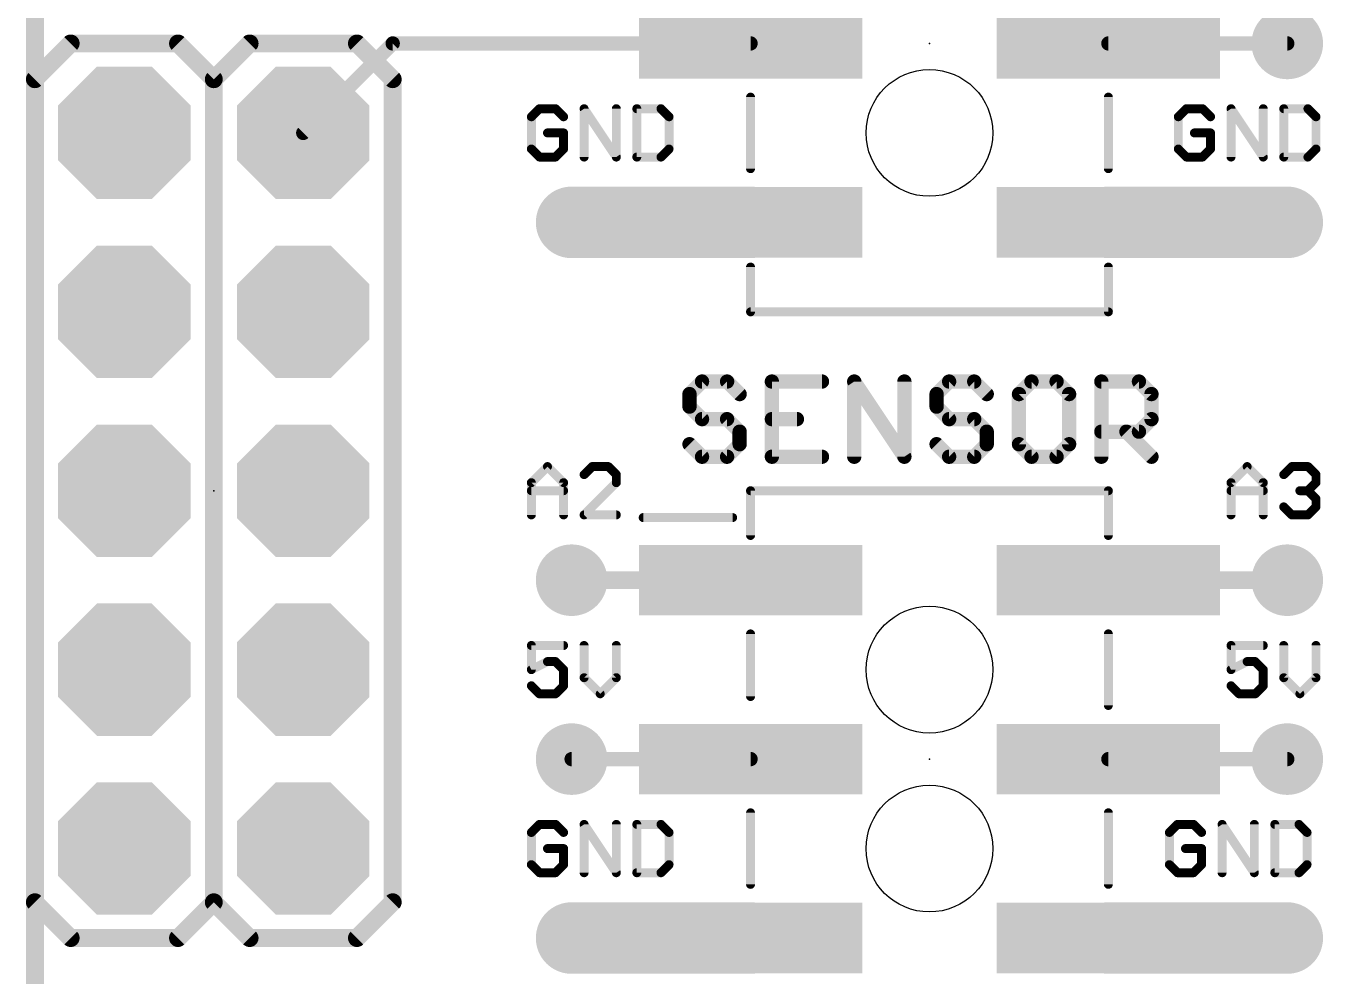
# Model space of a CAD drawing. Extents: x -27 to 95, y -17 to 50.
# Drawn here: x -0.13 to 18.29, y 27.4 to 40.89 of the extents above; entities that cross this region are included whole.
import ezdxf

# ---------------------------------------------------------------- set-up
doc = ezdxf.new("R2010")
doc.units = 0
for name, color, linetype in [('1', 12, 'CONTINUOUS'), ('16', 132, 'CONTINUOUS'), ('17', 110, 'CONTINUOUS'), ('18', 110, 'CONTINUOUS'), ('20', 53, 'CONTINUOUS'), ('21', 41, 'CONTINUOUS'), ('23', 53, 'CONTINUOUS'), ('51', 53, 'CONTINUOUS')]:
    doc.layers.add(name, color=color, linetype=linetype)

# ---------------------------------------------------------------- blocks, each defined once
blk = doc.blocks.new('RECT')
blk.add_solid([(-0.5, -0.5), (0.5, -0.5), (-0.5, 0.5), (0.5, 0.5)])
blk = doc.blocks.new('OCTAGONP')
at = {"const_width": 0.5}
blk.add_lwpolyline([(-0.25, -0.1036), (-0.25, 0.1036), (-0.1036, 0.25), (0.1036, 0.25), (0.25, 0.1036), (0.25, -0.1036), (0.1036, -0.25), (-0.1036, -0.25), (-0.25, -0.1036), (-0.25, 0.1036)], dxfattribs=at)
blk = doc.blocks.new('ROUNDV')
at = {"const_width": 0.5}
blk.add_lwpolyline([(0, -0.25, 1), (0, 0.25, 1), (0, -0.25)], format="xyb", dxfattribs=at)

msp = doc.modelspace()

# ---------------------------------------------------------------- linework, layer by layer
at = {"layer": '1'}
for points, const_width in [([(0, 2.54), (0, 46.99)], 0.254), ([(5.08, 40.64), (3.81, 39.37)], 0.2032), ([(10.16, 40.64), (5.08, 40.64)], 0.2032), ([(17.78, 40.64), (15.24, 40.64)], 0.2032), ([(10.16, 38.1), (7.62, 38.1)], 1.016), ([(15.24, 38.1), (17.78, 38.1)], 1.016), ([(7.62, 33.02), (10.16, 33.02)], 0.254), ([(17.78, 33.02), (15.24, 33.02)], 0.254), ([(10.16, 30.48), (7.62, 30.48)], 0.2032), ([(15.24, 30.48), (17.78, 30.48)], 0.2032), ([(10.16, 27.94), (7.62, 27.94)], 1.016), ([(15.24, 27.94), (17.78, 27.94)], 1.016)]:
    msp.add_lwpolyline(points, dxfattribs=dict(at, const_width=const_width))
for points, const_width in [([(5.08, 40.6908, 1), (5.08, 40.5892)], 0.1016), ([(5.1159, 40.6041, 1), (5.0441, 40.6759)], 0.1016), ([(10.16, 40.5892, 1), (10.16, 40.6908)], 0.1016), ([(15.24, 40.6908, 1), (15.24, 40.5892)], 0.1016), ([(17.78, 40.5892, 1), (17.78, 40.6908)], 0.1016), ([(3.7741, 39.4059, 1), (3.8459, 39.3341)], 0.1016), ([(7.62, 38.354, 1), (7.62, 37.846)], 0.508), ([(10.16, 37.846, 1), (10.16, 38.354)], 0.508), ([(15.24, 38.354, 1), (15.24, 37.846)], 0.508), ([(17.78, 37.846, 1), (17.78, 38.354)], 0.508), ([(7.62, 33.0835, 1), (7.62, 32.9565)], 0.127), ([(10.16, 32.9565, 1), (10.16, 33.0835)], 0.127), ([(15.24, 33.0835, 1), (15.24, 32.9565)], 0.127), ([(17.78, 32.9565, 1), (17.78, 33.0835)], 0.127), ([(7.62, 30.5308, 1), (7.62, 30.4292)], 0.1016), ([(10.16, 30.4292, 1), (10.16, 30.5308)], 0.1016), ([(15.24, 30.5308, 1), (15.24, 30.4292)], 0.1016), ([(17.78, 30.4292, 1), (17.78, 30.5308)], 0.1016), ([(7.62, 28.194, 1), (7.62, 27.686)], 0.508), ([(10.16, 27.686, 1), (10.16, 28.194)], 0.508), ([(15.24, 28.194, 1), (15.24, 27.686)], 0.508), ([(17.78, 27.686, 1), (17.78, 28.194)], 0.508)]:
    msp.add_lwpolyline(points, format="xyb", dxfattribs=dict(at, const_width=const_width))
at = {"layer": '16', "const_width": 0.254}
msp.add_lwpolyline([(0, 2.54), (0, 46.99)], dxfattribs=at)
at = {"layer": '20', "const_width": 0.254}
msp.add_lwpolyline([(0, 46.99), (0, 2.54)], dxfattribs=at)
at = {"layer": '20'}
for centre in [(12.7, 39.37), (12.7, 31.75), (12.7, 29.21)]:
    msp.add_circle(centre, 0.9, dxfattribs=at)
at = {"layer": '21'}
for points, const_width in [([(0.508, 40.64), (0, 40.132)], 0.254), ([(2.032, 40.64), (0.508, 40.64)], 0.254), ([(2.54, 40.132), (2.032, 40.64)], 0.254), ([(2.54, 40.132), (3.048, 40.64)], 0.254), ([(3.048, 40.64), (4.572, 40.64)], 0.254), ([(4.572, 40.64), (5.08, 40.132)], 0.254), ([(0, 40.132), (0, 28.448)], 0.254), ([(2.54, 28.448), (2.54, 40.132)], 0.254), ([(5.08, 40.132), (5.08, 28.448)], 0.254), ([(7.1629, 39.7135), (7.0485, 39.5991)], 0.127), ([(7.3917, 39.7135), (7.1629, 39.7135)], 0.127), ([(7.5061, 39.5991), (7.3917, 39.7135)], 0.127), ([(7.7969, 39.0271), (7.7969, 39.7135)], 0.127), ([(7.7969, 39.7135), (8.2545, 39.0271)], 0.127), ([(8.2545, 39.0271), (8.2545, 39.7135)], 0.127), ([(8.5453, 39.7135), (8.5453, 39.0271)], 0.127), ([(8.8885, 39.7135), (8.5453, 39.7135)], 0.127), ([(9.0029, 39.5991), (8.8885, 39.7135)], 0.127), ([(10.16, 39.878), (10.16, 38.862)], 0.127), ([(15.24, 39.878), (15.24, 38.862)], 0.127), ([(16.3477, 39.7135), (16.2333, 39.5991)], 0.127), ([(16.5764, 39.7135), (16.3477, 39.7135)], 0.127), ([(16.6908, 39.5991), (16.5764, 39.7135)], 0.127), ([(16.9817, 39.0271), (16.9817, 39.7135)], 0.127), ([(16.9817, 39.7135), (17.4393, 39.0271)], 0.127), ([(17.4393, 39.0271), (17.4393, 39.7135)], 0.127), ([(17.7301, 39.7135), (17.7301, 39.0271)], 0.127), ([(18.0733, 39.7135), (17.7301, 39.7135)], 0.127), ([(18.1877, 39.5991), (18.0733, 39.7135)], 0.127), ([(7.0485, 39.5991), (7.0485, 39.1415)], 0.127), ([(9.0029, 39.1415), (9.0029, 39.5991)], 0.127), ([(16.2333, 39.5991), (16.2333, 39.1415)], 0.127), ([(18.1877, 39.1415), (18.1877, 39.5991)], 0.127), ([(7.5061, 39.3703), (7.2773, 39.3703)], 0.127), ([(7.5061, 39.1415), (7.5061, 39.3703)], 0.127), ([(16.6908, 39.3703), (16.462, 39.3703)], 0.127), ([(16.6908, 39.1415), (16.6908, 39.3703)], 0.127), ([(7.0485, 39.1415), (7.1629, 39.0271)], 0.127), ([(7.1629, 39.0271), (7.3917, 39.0271)], 0.127), ([(7.3917, 39.0271), (7.5061, 39.1415)], 0.127), ([(8.5453, 39.0271), (8.8885, 39.0271)], 0.127), ([(8.8885, 39.0271), (9.0029, 39.1415)], 0.127), ([(16.2333, 39.1415), (16.3477, 39.0271)], 0.127), ([(16.3477, 39.0271), (16.5764, 39.0271)], 0.127), ([(16.5764, 39.0271), (16.6908, 39.1415)], 0.127), ([(17.7301, 39.0271), (18.0733, 39.0271)], 0.127), ([(18.0733, 39.0271), (18.1877, 39.1415)], 0.127), ([(10.16, 36.83), (10.16, 37.465)], 0.127), ([(15.24, 37.465), (15.24, 36.83)], 0.127), ([(15.24, 36.83), (10.16, 36.83)], 0.127), ([(9.4714, 35.8403), (9.2934, 35.6624)], 0.2032), ([(9.8273, 35.8403), (9.4714, 35.8403)], 0.2032), ([(10.0052, 35.6624), (9.8273, 35.8403)], 0.2032), ([(11.1746, 35.8403), (10.4628, 35.8403)], 0.2032), ([(10.4628, 35.8403), (10.4628, 34.7726)], 0.2032), ([(11.6322, 34.7726), (11.6322, 35.8403)], 0.2032), ([(11.6322, 35.8403), (12.344, 34.7726)], 0.2032), ([(12.344, 34.7726), (12.344, 35.8403)], 0.2032), ([(12.9795, 35.8403), (12.8016, 35.6624)], 0.2032), ([(13.3354, 35.8403), (12.9795, 35.8403)], 0.2032), ([(13.5134, 35.6624), (13.3354, 35.8403)], 0.2032), ([(14.1489, 35.8403), (13.971, 35.6624)], 0.2032), ([(14.5048, 35.8403), (14.1489, 35.8403)], 0.2032), ([(14.6828, 35.6624), (14.5048, 35.8403)], 0.2032), ([(15.1404, 34.7726), (15.1404, 35.8403)], 0.2032), ([(15.1404, 35.8403), (15.6742, 35.8403)], 0.2032), ([(15.6742, 35.8403), (15.8522, 35.6624)], 0.2032), ([(9.2934, 35.6624), (9.2934, 35.4844)], 0.2032), ([(12.8016, 35.6624), (12.8016, 35.4844)], 0.2032), ([(13.971, 35.6624), (13.971, 34.9505)], 0.2032), ([(14.6828, 34.9505), (14.6828, 35.6624)], 0.2032), ([(15.8522, 35.6624), (15.8522, 35.3065)], 0.2032), ([(9.2934, 35.4844), (9.4714, 35.3065)], 0.2032), ([(12.8016, 35.4844), (12.9795, 35.3065)], 0.2032), ([(9.4714, 35.3065), (9.8273, 35.3065)], 0.2032), ([(9.8273, 35.3065), (10.0052, 35.1285)], 0.2032), ([(10.4628, 35.3065), (10.8187, 35.3065)], 0.2032), ([(12.9795, 35.3065), (13.3354, 35.3065)], 0.2032), ([(13.3354, 35.3065), (13.5134, 35.1285)], 0.2032), ([(15.8522, 35.3065), (15.6742, 35.1285)], 0.2032), ([(10.0052, 35.1285), (10.0052, 34.9505)], 0.2032), ([(13.5134, 35.1285), (13.5134, 34.9505)], 0.2032), ([(15.6742, 35.1285), (15.1404, 35.1285)], 0.2032), ([(15.4963, 35.1285), (15.8522, 34.7726)], 0.2032), ([(9.4714, 34.7726), (9.2934, 34.9505)], 0.2032), ([(10.0052, 34.9505), (9.8273, 34.7726)], 0.2032), ([(12.9795, 34.7726), (12.8016, 34.9505)], 0.2032), ([(13.5134, 34.9505), (13.3354, 34.7726)], 0.2032), ([(13.971, 34.9505), (14.1489, 34.7726)], 0.2032), ([(14.5048, 34.7726), (14.6828, 34.9505)], 0.2032), ([(9.8273, 34.7726), (9.4714, 34.7726)], 0.2032), ([(10.4628, 34.7726), (11.1746, 34.7726)], 0.2032), ([(13.3354, 34.7726), (12.9795, 34.7726)], 0.2032), ([(14.1489, 34.7726), (14.5048, 34.7726)], 0.2032), ([(7.0485, 34.4047), (7.2773, 34.6335)], 0.127), ([(7.2773, 34.6335), (7.5061, 34.4047)], 0.127), ([(7.9113, 34.6335), (7.7969, 34.5191)], 0.127), ([(8.1401, 34.6335), (7.9113, 34.6335)], 0.127), ([(8.2545, 34.5191), (8.1401, 34.6335)], 0.127), ([(16.9817, 34.4047), (17.2105, 34.6335)], 0.127), ([(17.2105, 34.6335), (17.4393, 34.4047)], 0.127), ([(17.7301, 34.5191), (17.8445, 34.6335)], 0.127), ([(17.8445, 34.6335), (18.0733, 34.6335)], 0.127), ([(18.0733, 34.6335), (18.1877, 34.5191)], 0.127), ([(7.0485, 33.9471), (7.0485, 34.4047)], 0.127), ([(7.5061, 34.4047), (7.5061, 33.9471)], 0.127), ([(7.7969, 33.9471), (8.2545, 34.4047)], 0.127), ([(8.2545, 34.4047), (8.2545, 34.5191)], 0.127), ([(16.9817, 33.9471), (16.9817, 34.4047)], 0.127), ([(17.4393, 34.4047), (17.4393, 33.9471)], 0.127), ([(18.1877, 34.4047), (18.0733, 34.2903)], 0.127), ([(18.1877, 34.5191), (18.1877, 34.4047)], 0.127), ([(7.0485, 34.2903), (7.5061, 34.2903)], 0.127), ([(15.24, 34.29), (10.16, 34.29)], 0.127), ([(10.16, 34.29), (10.16, 33.655)], 0.127), ([(15.24, 33.655), (15.24, 34.29)], 0.127), ([(16.9817, 34.2903), (17.4393, 34.2903)], 0.127), ([(18.0733, 34.2903), (17.9589, 34.2903)], 0.127), ([(18.0733, 34.2903), (18.1877, 34.1759)], 0.127), ([(17.8445, 33.9471), (17.7301, 34.0615)], 0.127), ([(18.1877, 34.0615), (18.0733, 33.9471)], 0.127), ([(18.1877, 34.1759), (18.1877, 34.0615)], 0.127), ([(8.2545, 33.9471), (7.7969, 33.9471)], 0.127), ([(8.636, 33.909), (9.906, 33.909)], 0.127), ([(18.0733, 33.9471), (17.8445, 33.9471)], 0.127), ([(10.16, 32.258), (10.16, 31.369)], 0.127), ([(15.24, 32.258), (15.24, 31.242)], 0.127), ([(7.5061, 32.0935), (7.0485, 32.0935)], 0.127), ([(7.0485, 32.0935), (7.0485, 31.7503)], 0.127), ([(7.7969, 32.0935), (7.7969, 31.6359)], 0.127), ([(8.2545, 31.6359), (8.2545, 32.0935)], 0.127), ([(17.4393, 32.0935), (16.9817, 32.0935)], 0.127), ([(16.9817, 32.0935), (16.9817, 31.7503)], 0.127), ([(17.7301, 32.0935), (17.7301, 31.6359)], 0.127), ([(18.1877, 31.6359), (18.1877, 32.0935)], 0.127), ([(7.0485, 31.7503), (7.2773, 31.8647)], 0.127), ([(7.2773, 31.8647), (7.3917, 31.8647)], 0.127), ([(7.3917, 31.8647), (7.5061, 31.7503)], 0.127), ([(16.9817, 31.7503), (17.2105, 31.8647)], 0.127), ([(17.2105, 31.8647), (17.3249, 31.8647)], 0.127), ([(17.3249, 31.8647), (17.4393, 31.7503)], 0.127), ([(7.5061, 31.7503), (7.5061, 31.5215)], 0.127), ([(7.7969, 31.6359), (8.0257, 31.4071)], 0.127), ([(8.0257, 31.4071), (8.2545, 31.6359)], 0.127), ([(17.4393, 31.7503), (17.4393, 31.5215)], 0.127), ([(17.7301, 31.6359), (17.9589, 31.4071)], 0.127), ([(17.9589, 31.4071), (18.1877, 31.6359)], 0.127), ([(7.1629, 31.4071), (7.0485, 31.5215)], 0.127), ([(7.5061, 31.5215), (7.3917, 31.4071)], 0.127), ([(17.0961, 31.4071), (16.9817, 31.5215)], 0.127), ([(17.4393, 31.5215), (17.3249, 31.4071)], 0.127), ([(7.3917, 31.4071), (7.1629, 31.4071)], 0.127), ([(17.3249, 31.4071), (17.0961, 31.4071)], 0.127), ([(10.16, 29.718), (10.16, 28.702)], 0.127), ([(15.24, 29.718), (15.24, 28.702)], 0.127), ([(7.1629, 29.5535), (7.0485, 29.4391)], 0.127), ([(7.0485, 29.4391), (7.0485, 28.9815)], 0.127), ([(7.3917, 29.5535), (7.1629, 29.5535)], 0.127), ([(7.5061, 29.4391), (7.3917, 29.5535)], 0.127), ([(7.7969, 28.8671), (7.7969, 29.5535)], 0.127), ([(7.7969, 29.5535), (8.2545, 28.8671)], 0.127), ([(8.2545, 28.8671), (8.2545, 29.5535)], 0.127), ([(8.5453, 29.5535), (8.5453, 28.8671)], 0.127), ([(8.8885, 29.5535), (8.5453, 29.5535)], 0.127), ([(9.0029, 29.4391), (8.8885, 29.5535)], 0.127), ([(9.0029, 28.9815), (9.0029, 29.4391)], 0.127), ([(16.2206, 29.5535), (16.1063, 29.4391)], 0.127), ([(16.1063, 29.4391), (16.1063, 28.9815)], 0.127), ([(16.4494, 29.5535), (16.2206, 29.5535)], 0.127), ([(16.5638, 29.4391), (16.4494, 29.5535)], 0.127), ([(16.8547, 28.8671), (16.8547, 29.5535)], 0.127), ([(16.8547, 29.5535), (17.3123, 28.8671)], 0.127), ([(17.3123, 28.8671), (17.3123, 29.5535)], 0.127), ([(17.6031, 29.5535), (17.6031, 28.8671)], 0.127), ([(17.9463, 29.5535), (17.6031, 29.5535)], 0.127), ([(18.0607, 29.4391), (17.9463, 29.5535)], 0.127), ([(18.0607, 28.9815), (18.0607, 29.4391)], 0.127), ([(7.5061, 29.2103), (7.2773, 29.2103)], 0.127), ([(7.5061, 28.9815), (7.5061, 29.2103)], 0.127), ([(16.5638, 29.2103), (16.335, 29.2103)], 0.127), ([(16.5638, 28.9815), (16.5638, 29.2103)], 0.127), ([(7.0485, 28.9815), (7.1629, 28.8671)], 0.127), ([(7.1629, 28.8671), (7.3917, 28.8671)], 0.127), ([(7.3917, 28.8671), (7.5061, 28.9815)], 0.127), ([(8.5453, 28.8671), (8.8885, 28.8671)], 0.127), ([(8.8885, 28.8671), (9.0029, 28.9815)], 0.127), ([(16.1063, 28.9815), (16.2206, 28.8671)], 0.127), ([(16.2206, 28.8671), (16.4494, 28.8671)], 0.127), ([(16.4494, 28.8671), (16.5638, 28.9815)], 0.127), ([(17.6031, 28.8671), (17.9463, 28.8671)], 0.127), ([(17.9463, 28.8671), (18.0607, 28.9815)], 0.127), ([(0, 28.448), (0.508, 27.94)], 0.254), ([(2.032, 27.94), (2.54, 28.448)], 0.254), ([(3.048, 27.94), (2.54, 28.448)], 0.254), ([(5.08, 28.448), (4.572, 27.94)], 0.254), ([(0.508, 27.94), (2.032, 27.94)], 0.254), ([(4.572, 27.94), (3.048, 27.94)], 0.254)]:
    msp.add_lwpolyline(points, dxfattribs=dict(at, const_width=const_width))
for points, const_width in [([(0.508, 40.7035, 1), (0.508, 40.5765)], 0.127), ([(0.5529, 40.5951, 1), (0.4631, 40.6849)], 0.127), ([(2.0769, 40.6849, 1), (1.9871, 40.5951)], 0.127), ([(2.032, 40.5765, 1), (2.032, 40.7035)], 0.127), ([(3.048, 40.7035, 1), (3.048, 40.5765)], 0.127), ([(3.0929, 40.5951, 1), (3.0031, 40.6849)], 0.127), ([(4.6169, 40.6849, 1), (4.5271, 40.5951)], 0.127), ([(4.572, 40.5765, 1), (4.572, 40.7035)], 0.127), ([(0.0635, 40.132, 1), (-0.0635, 40.132)], 0.127), ([(-0.0449, 40.1769, 1), (0.0449, 40.0871)], 0.127), ([(2.6035, 40.132, 1), (2.4765, 40.132)], 0.127), ([(2.4951, 40.1769, 1), (2.5849, 40.0871)], 0.127), ([(2.4951, 40.0871, 1), (2.5849, 40.1769)], 0.127), ([(5.1435, 40.132, 1), (5.0165, 40.132)], 0.127), ([(5.0351, 40.0871, 1), (5.1249, 40.1769)], 0.127), ([(7.1629, 39.7452, 1), (7.1629, 39.6817)], 0.0635), ([(7.1853, 39.691, 1), (7.1404, 39.7359)], 0.0635), ([(7.4141, 39.7359, 1), (7.3692, 39.691)], 0.0635), ([(7.3917, 39.6817, 1), (7.3917, 39.7452)], 0.0635), ([(7.8233, 39.7311, 1), (7.7705, 39.6959)], 0.0635), ([(7.8287, 39.7135, 1), (7.7652, 39.7135)], 0.0635), ([(8.2863, 39.7135, 1), (8.2228, 39.7135)], 0.0635), ([(8.5771, 39.7135, 1), (8.5136, 39.7135)], 0.0635), ([(8.5453, 39.7452, 1), (8.5453, 39.6817)], 0.0635), ([(8.911, 39.7359, 1), (8.8661, 39.691)], 0.0635), ([(8.8885, 39.6817, 1), (8.8885, 39.7452)], 0.0635), ([(10.1918, 39.878, 1), (10.1282, 39.878)], 0.0635), ([(15.2718, 39.878, 1), (15.2082, 39.878)], 0.0635), ([(16.3477, 39.7452, 1), (16.3477, 39.6817)], 0.0635), ([(16.3701, 39.691, 1), (16.3252, 39.7359)], 0.0635), ([(16.5989, 39.7359, 1), (16.554, 39.691)], 0.0635), ([(16.5764, 39.6817, 1), (16.5764, 39.7452)], 0.0635), ([(17.0134, 39.7135, 1), (16.9499, 39.7135)], 0.0635), ([(17.0081, 39.7311, 1), (16.9553, 39.6959)], 0.0635), ([(17.471, 39.7135, 1), (17.4075, 39.7135)], 0.0635), ([(17.7618, 39.7135, 1), (17.6983, 39.7135)], 0.0635), ([(17.7301, 39.7452, 1), (17.7301, 39.6817)], 0.0635), ([(18.0957, 39.7359, 1), (18.0508, 39.691)], 0.0635), ([(18.0733, 39.6817, 1), (18.0733, 39.7452)], 0.0635), ([(7.026, 39.6215, 1), (7.071, 39.5766)], 0.0635), ([(7.0803, 39.5991, 1), (7.0168, 39.5991)], 0.0635), ([(7.4836, 39.5766, 1), (7.5285, 39.6215)], 0.0635), ([(9.0347, 39.5991, 1), (8.9712, 39.5991)], 0.0635), ([(8.9805, 39.5766, 1), (9.0254, 39.6215)], 0.0635), ([(16.265, 39.5991, 1), (16.2015, 39.5991)], 0.0635), ([(16.2108, 39.6215, 1), (16.2557, 39.5766)], 0.0635), ([(16.6684, 39.5766, 1), (16.7133, 39.6215)], 0.0635), ([(18.2194, 39.5991, 1), (18.1559, 39.5991)], 0.0635), ([(18.1652, 39.5766, 1), (18.2101, 39.6215)], 0.0635), ([(7.2773, 39.402, 1), (7.2773, 39.3385)], 0.0635), ([(7.5378, 39.3703, 1), (7.4743, 39.3703)], 0.0635), ([(7.5061, 39.3385, 1), (7.5061, 39.402)], 0.0635), ([(16.462, 39.402, 1), (16.462, 39.3385)], 0.0635), ([(16.7226, 39.3703, 1), (16.6591, 39.3703)], 0.0635), ([(16.6908, 39.3385, 1), (16.6908, 39.402)], 0.0635), ([(7.071, 39.1639, 1), (7.026, 39.119)], 0.0635), ([(7.0168, 39.1415, 1), (7.0803, 39.1415)], 0.0635), ([(7.1629, 39.0589, 1), (7.1629, 38.9954)], 0.0635), ([(7.1404, 39.0046, 1), (7.1853, 39.0496)], 0.0635), ([(7.3692, 39.0496, 1), (7.4141, 39.0046)], 0.0635), ([(7.3917, 38.9954, 1), (7.3917, 39.0589)], 0.0635), ([(7.4743, 39.1415, 1), (7.5378, 39.1415)], 0.0635), ([(7.5285, 39.119, 1), (7.4836, 39.1639)], 0.0635), ([(7.7652, 39.0271, 1), (7.8287, 39.0271)], 0.0635), ([(8.2228, 39.0271, 1), (8.2863, 39.0271)], 0.0635), ([(8.2281, 39.0095, 1), (8.2809, 39.0447)], 0.0635), ([(8.5453, 39.0589, 1), (8.5453, 38.9954)], 0.0635), ([(8.5136, 39.0271, 1), (8.5771, 39.0271)], 0.0635), ([(8.8661, 39.0496, 1), (8.911, 39.0046)], 0.0635), ([(8.8885, 38.9954, 1), (8.8885, 39.0589)], 0.0635), ([(8.9712, 39.1415, 1), (9.0347, 39.1415)], 0.0635), ([(9.0254, 39.119, 1), (8.9805, 39.1639)], 0.0635), ([(16.2015, 39.1415, 1), (16.265, 39.1415)], 0.0635), ([(16.2557, 39.1639, 1), (16.2108, 39.119)], 0.0635), ([(16.3477, 39.0589, 1), (16.3477, 38.9954)], 0.0635), ([(16.3252, 39.0046, 1), (16.3701, 39.0496)], 0.0635), ([(16.554, 39.0496, 1), (16.5989, 39.0046)], 0.0635), ([(16.5764, 38.9954, 1), (16.5764, 39.0589)], 0.0635), ([(16.6591, 39.1415, 1), (16.7226, 39.1415)], 0.0635), ([(16.7133, 39.119, 1), (16.6684, 39.1639)], 0.0635), ([(16.9499, 39.0271, 1), (17.0134, 39.0271)], 0.0635), ([(17.4075, 39.0271, 1), (17.471, 39.0271)], 0.0635), ([(17.4128, 39.0095, 1), (17.4657, 39.0447)], 0.0635), ([(17.6983, 39.0271, 1), (17.7618, 39.0271)], 0.0635), ([(17.7301, 39.0589, 1), (17.7301, 38.9954)], 0.0635), ([(18.0508, 39.0496, 1), (18.0957, 39.0046)], 0.0635), ([(18.0733, 38.9954, 1), (18.0733, 39.0589)], 0.0635), ([(18.1559, 39.1415, 1), (18.2194, 39.1415)], 0.0635), ([(18.2101, 39.119, 1), (18.1652, 39.1639)], 0.0635), ([(10.1282, 38.862, 1), (10.1918, 38.862)], 0.0635), ([(15.2082, 38.862, 1), (15.2718, 38.862)], 0.0635), ([(10.1918, 37.465, 1), (10.1282, 37.465)], 0.0635), ([(15.2718, 37.465, 1), (15.2082, 37.465)], 0.0635), ([(10.16, 36.8618, 1), (10.16, 36.7982)], 0.0635), ([(10.1282, 36.83, 1), (10.1918, 36.83)], 0.0635), ([(15.2082, 36.83, 1), (15.2718, 36.83)], 0.0635), ([(15.24, 36.7982, 1), (15.24, 36.8618)], 0.0635), ([(9.4714, 35.8911, 1), (9.4714, 35.7895)], 0.1016), ([(9.5073, 35.8044, 1), (9.4354, 35.8762)], 0.1016), ([(9.8632, 35.8762, 1), (9.7913, 35.8044)], 0.1016), ([(9.8273, 35.7895, 1), (9.8273, 35.8911)], 0.1016), ([(10.4628, 35.8911, 1), (10.4628, 35.7895)], 0.1016), ([(10.5136, 35.8403, 1), (10.412, 35.8403)], 0.1016), ([(11.1746, 35.7895, 1), (11.1746, 35.8911)], 0.1016), ([(11.683, 35.8403, 1), (11.5814, 35.8403)], 0.1016), ([(11.6745, 35.8685, 1), (11.5899, 35.8121)], 0.1016), ([(12.3948, 35.8403, 1), (12.2932, 35.8403)], 0.1016), ([(12.9795, 35.8911, 1), (12.9795, 35.7895)], 0.1016), ([(13.0155, 35.8044, 1), (12.9436, 35.8762)], 0.1016), ([(13.3714, 35.8762, 1), (13.2995, 35.8044)], 0.1016), ([(13.3354, 35.7895, 1), (13.3354, 35.8911)], 0.1016), ([(14.1489, 35.8911, 1), (14.1489, 35.7895)], 0.1016), ([(14.1849, 35.8044, 1), (14.113, 35.8762)], 0.1016), ([(14.5408, 35.8762, 1), (14.4689, 35.8044)], 0.1016), ([(14.5048, 35.7895, 1), (14.5048, 35.8911)], 0.1016), ([(15.1912, 35.8403, 1), (15.0896, 35.8403)], 0.1016), ([(15.1404, 35.8911, 1), (15.1404, 35.7895)], 0.1016), ([(15.7102, 35.8762, 1), (15.6383, 35.8044)], 0.1016), ([(15.6742, 35.7895, 1), (15.6742, 35.8911)], 0.1016), ([(9.3442, 35.6624, 1), (9.2426, 35.6624)], 0.1016), ([(9.2575, 35.6983, 1), (9.3293, 35.6264)], 0.1016), ([(9.9693, 35.6264, 1), (10.0411, 35.6983)], 0.1016), ([(12.8524, 35.6624, 1), (12.7508, 35.6624)], 0.1016), ([(12.7657, 35.6983, 1), (12.8375, 35.6264)], 0.1016), ([(13.4775, 35.6264, 1), (13.5493, 35.6983)], 0.1016), ([(14.0218, 35.6624, 1), (13.9202, 35.6624)], 0.1016), ([(13.9351, 35.6983, 1), (14.0069, 35.6264)], 0.1016), ([(14.7336, 35.6624, 1), (14.632, 35.6624)], 0.1016), ([(14.6469, 35.6264, 1), (14.7187, 35.6983)], 0.1016), ([(15.903, 35.6624, 1), (15.8014, 35.6624)], 0.1016), ([(15.8163, 35.6264, 1), (15.8881, 35.6983)], 0.1016), ([(9.3293, 35.5203, 1), (9.2575, 35.4485)], 0.1016), ([(12.8375, 35.5203, 1), (12.7657, 35.4485)], 0.1016), ([(9.2426, 35.4844, 1), (9.3442, 35.4844)], 0.1016), ([(9.4714, 35.3573, 1), (9.4714, 35.2557)], 0.1016), ([(9.4354, 35.2705, 1), (9.5073, 35.3424)], 0.1016), ([(9.8632, 35.3424, 1), (9.7913, 35.2705)], 0.1016), ([(9.8273, 35.2557, 1), (9.8273, 35.3573)], 0.1016), ([(10.4628, 35.3573, 1), (10.4628, 35.2557)], 0.1016), ([(10.8187, 35.2557, 1), (10.8187, 35.3573)], 0.1016), ([(12.7508, 35.4844, 1), (12.8524, 35.4844)], 0.1016), ([(12.9795, 35.3573, 1), (12.9795, 35.2557)], 0.1016), ([(12.9436, 35.2705, 1), (13.0155, 35.3424)], 0.1016), ([(13.3714, 35.3424, 1), (13.2995, 35.2705)], 0.1016), ([(13.3354, 35.2557, 1), (13.3354, 35.3573)], 0.1016), ([(15.8014, 35.3065, 1), (15.903, 35.3065)], 0.1016), ([(15.8881, 35.2705, 1), (15.8163, 35.3424)], 0.1016), ([(10.056, 35.1285, 1), (9.9544, 35.1285)], 0.1016), ([(9.9693, 35.0926, 1), (10.0411, 35.1644)], 0.1016), ([(13.5642, 35.1285, 1), (13.4626, 35.1285)], 0.1016), ([(13.4775, 35.0926, 1), (13.5493, 35.1644)], 0.1016), ([(15.1404, 35.1793, 1), (15.1404, 35.0777)], 0.1016), ([(15.5322, 35.1644, 1), (15.4604, 35.0926)], 0.1016), ([(15.6383, 35.1644, 1), (15.7102, 35.0926)], 0.1016), ([(15.6742, 35.0777, 1), (15.6742, 35.1793)], 0.1016), ([(9.3293, 34.9865, 1), (9.2575, 34.9146)], 0.1016), ([(9.9544, 34.9505, 1), (10.056, 34.9505)], 0.1016), ([(10.0411, 34.9146, 1), (9.9693, 34.9865)], 0.1016), ([(12.8375, 34.9865, 1), (12.7657, 34.9146)], 0.1016), ([(13.4626, 34.9505, 1), (13.5642, 34.9505)], 0.1016), ([(13.5493, 34.9146, 1), (13.4775, 34.9865)], 0.1016), ([(14.0069, 34.9865, 1), (13.9351, 34.9146)], 0.1016), ([(13.9202, 34.9505, 1), (14.0218, 34.9505)], 0.1016), ([(14.632, 34.9505, 1), (14.7336, 34.9505)], 0.1016), ([(14.7187, 34.9146, 1), (14.6469, 34.9865)], 0.1016), ([(9.4714, 34.8234, 1), (9.4714, 34.7218)], 0.1016), ([(9.4354, 34.7367, 1), (9.5073, 34.8085)], 0.1016), ([(9.7913, 34.8085, 1), (9.8632, 34.7367)], 0.1016), ([(9.8273, 34.7218, 1), (9.8273, 34.8234)], 0.1016), ([(10.4628, 34.8234, 1), (10.4628, 34.7218)], 0.1016), ([(10.412, 34.7726, 1), (10.5136, 34.7726)], 0.1016), ([(11.1746, 34.7218, 1), (11.1746, 34.8234)], 0.1016), ([(11.5814, 34.7726, 1), (11.683, 34.7726)], 0.1016), ([(12.2932, 34.7726, 1), (12.3948, 34.7726)], 0.1016), ([(12.3017, 34.7444, 1), (12.3863, 34.8008)], 0.1016), ([(12.9795, 34.8234, 1), (12.9795, 34.7218)], 0.1016), ([(12.9436, 34.7367, 1), (13.0155, 34.8085)], 0.1016), ([(13.2995, 34.8085, 1), (13.3714, 34.7367)], 0.1016), ([(13.3354, 34.7218, 1), (13.3354, 34.8234)], 0.1016), ([(14.1489, 34.8234, 1), (14.1489, 34.7218)], 0.1016), ([(14.113, 34.7367, 1), (14.1849, 34.8085)], 0.1016), ([(14.4689, 34.8085, 1), (14.5408, 34.7367)], 0.1016), ([(14.5048, 34.7218, 1), (14.5048, 34.8234)], 0.1016), ([(15.0896, 34.7726, 1), (15.1912, 34.7726)], 0.1016), ([(15.8163, 34.7367, 1), (15.8881, 34.8085)], 0.1016), ([(7.2997, 34.6559, 1), (7.2548, 34.611)], 0.0635), ([(7.2997, 34.611, 1), (7.2548, 34.6559)], 0.0635), ([(7.9113, 34.6652, 1), (7.9113, 34.6017)], 0.0635), ([(7.9338, 34.611, 1), (7.8889, 34.6559)], 0.0635), ([(8.1626, 34.6559, 1), (8.1177, 34.611)], 0.0635), ([(8.1401, 34.6017, 1), (8.1401, 34.6652)], 0.0635), ([(17.2329, 34.6559, 1), (17.188, 34.611)], 0.0635), ([(17.2329, 34.611, 1), (17.188, 34.6559)], 0.0635), ([(17.8445, 34.6652, 1), (17.8445, 34.6017)], 0.0635), ([(17.8669, 34.611, 1), (17.822, 34.6559)], 0.0635), ([(18.0957, 34.6559, 1), (18.0508, 34.611)], 0.0635), ([(18.0733, 34.6017, 1), (18.0733, 34.6652)], 0.0635), ([(7.026, 34.4271, 1), (7.071, 34.3822)], 0.0635), ([(7.0803, 34.4047, 1), (7.0168, 34.4047)], 0.0635), ([(7.5378, 34.4047, 1), (7.4743, 34.4047)], 0.0635), ([(7.4836, 34.3822, 1), (7.5285, 34.4271)], 0.0635), ([(7.7745, 34.5415, 1), (7.8194, 34.4966)], 0.0635), ([(8.2863, 34.5191, 1), (8.2228, 34.5191)], 0.0635), ([(8.2228, 34.4047, 1), (8.2863, 34.4047)], 0.0635), ([(8.277, 34.3822, 1), (8.2321, 34.4271)], 0.0635), ([(8.2321, 34.4966, 1), (8.277, 34.5415)], 0.0635), ([(17.0134, 34.4047, 1), (16.9499, 34.4047)], 0.0635), ([(16.9592, 34.4271, 1), (17.0041, 34.3822)], 0.0635), ([(17.471, 34.4047, 1), (17.4075, 34.4047)], 0.0635), ([(17.4168, 34.3822, 1), (17.4617, 34.4271)], 0.0635), ([(17.7076, 34.5415, 1), (17.7525, 34.4966)], 0.0635), ([(18.2194, 34.5191, 1), (18.1559, 34.5191)], 0.0635), ([(18.1559, 34.4047, 1), (18.2194, 34.4047)], 0.0635), ([(18.1652, 34.4966, 1), (18.2101, 34.5415)], 0.0635), ([(18.2101, 34.3822, 1), (18.1652, 34.4271)], 0.0635), ([(7.0485, 34.322, 1), (7.0485, 34.2585)], 0.0635), ([(7.5061, 34.2585, 1), (7.5061, 34.322)], 0.0635), ([(10.16, 34.3218, 1), (10.16, 34.2582)], 0.0635), ([(10.1918, 34.29, 1), (10.1282, 34.29)], 0.0635), ([(15.2718, 34.29, 1), (15.2082, 34.29)], 0.0635), ([(15.24, 34.2582, 1), (15.24, 34.3218)], 0.0635), ([(16.9817, 34.322, 1), (16.9817, 34.2585)], 0.0635), ([(17.4393, 34.2585, 1), (17.4393, 34.322)], 0.0635), ([(17.9589, 34.322, 1), (17.9589, 34.2585)], 0.0635), ([(18.0957, 34.3127, 1), (18.0508, 34.2678)], 0.0635), ([(18.0508, 34.3127, 1), (18.0957, 34.2678)], 0.0635), ([(18.0733, 34.2585, 1), (18.0733, 34.322)], 0.0635), ([(17.7525, 34.0839, 1), (17.7076, 34.039)], 0.0635), ([(18.2194, 34.1759, 1), (18.1559, 34.1759)], 0.0635), ([(18.1559, 34.0615, 1), (18.2194, 34.0615)], 0.0635), ([(18.1652, 34.1534, 1), (18.2101, 34.1983)], 0.0635), ([(18.2101, 34.039, 1), (18.1652, 34.0839)], 0.0635), ([(7.0168, 33.9471, 1), (7.0803, 33.9471)], 0.0635), ([(7.4743, 33.9471, 1), (7.5378, 33.9471)], 0.0635), ([(7.7969, 33.9789, 1), (7.7969, 33.9153)], 0.0635), ([(7.7745, 33.9696, 1), (7.8194, 33.9246)], 0.0635), ([(8.2545, 33.9153, 1), (8.2545, 33.9789)], 0.0635), ([(8.636, 33.9408, 1), (8.636, 33.8772)], 0.0635), ([(9.906, 33.8772, 1), (9.906, 33.9408)], 0.0635), ([(16.9499, 33.9471, 1), (17.0134, 33.9471)], 0.0635), ([(17.4075, 33.9471, 1), (17.471, 33.9471)], 0.0635), ([(17.8445, 33.9789, 1), (17.8445, 33.9153)], 0.0635), ([(17.822, 33.9246, 1), (17.8669, 33.9696)], 0.0635), ([(18.0508, 33.9696, 1), (18.0957, 33.9246)], 0.0635), ([(18.0733, 33.9153, 1), (18.0733, 33.9789)], 0.0635), ([(10.1282, 33.655, 1), (10.1918, 33.655)], 0.0635), ([(15.2082, 33.655, 1), (15.2718, 33.655)], 0.0635), ([(10.1918, 32.258, 1), (10.1282, 32.258)], 0.0635), ([(15.2718, 32.258, 1), (15.2082, 32.258)], 0.0635), ([(7.0485, 32.1252, 1), (7.0485, 32.0617)], 0.0635), ([(7.0803, 32.0935, 1), (7.0168, 32.0935)], 0.0635), ([(7.5061, 32.0617, 1), (7.5061, 32.1252)], 0.0635), ([(7.8287, 32.0935, 1), (7.7652, 32.0935)], 0.0635), ([(8.2863, 32.0935, 1), (8.2228, 32.0935)], 0.0635), ([(16.9817, 32.1252, 1), (16.9817, 32.0617)], 0.0635), ([(17.0134, 32.0935, 1), (16.9499, 32.0935)], 0.0635), ([(17.4393, 32.0617, 1), (17.4393, 32.1252)], 0.0635), ([(17.7618, 32.0935, 1), (17.6983, 32.0935)], 0.0635), ([(18.2194, 32.0935, 1), (18.1559, 32.0935)], 0.0635), ([(7.2773, 31.8964, 1), (7.2773, 31.8329)], 0.0635), ([(7.2915, 31.8363, 1), (7.2631, 31.8931)], 0.0635), ([(7.4141, 31.8871, 1), (7.3692, 31.8422)], 0.0635), ([(7.3917, 31.8329, 1), (7.3917, 31.8964)], 0.0635), ([(17.2105, 31.8964, 1), (17.2105, 31.8329)], 0.0635), ([(17.2247, 31.8363, 1), (17.1963, 31.8931)], 0.0635), ([(17.3473, 31.8871, 1), (17.3024, 31.8422)], 0.0635), ([(17.3249, 31.8329, 1), (17.3249, 31.8964)], 0.0635), ([(7.0343, 31.7787, 1), (7.0627, 31.7219)], 0.0635), ([(7.0168, 31.7503, 1), (7.0803, 31.7503)], 0.0635), ([(7.5378, 31.7503, 1), (7.4743, 31.7503)], 0.0635), ([(7.4836, 31.7278, 1), (7.5285, 31.7727)], 0.0635), ([(7.8194, 31.6583, 1), (7.7745, 31.6134)], 0.0635), ([(8.277, 31.6134, 1), (8.2321, 31.6583)], 0.0635), ([(16.9675, 31.7787, 1), (16.9959, 31.7219)], 0.0635), ([(16.9499, 31.7503, 1), (17.0134, 31.7503)], 0.0635), ([(17.471, 31.7503, 1), (17.4075, 31.7503)], 0.0635), ([(17.4168, 31.7278, 1), (17.4617, 31.7727)], 0.0635), ([(17.7525, 31.6583, 1), (17.7076, 31.6134)], 0.0635), ([(18.2101, 31.6134, 1), (18.1652, 31.6583)], 0.0635), ([(7.071, 31.5439, 1), (7.026, 31.499)], 0.0635), ([(7.4743, 31.5215, 1), (7.5378, 31.5215)], 0.0635), ([(7.5285, 31.499, 1), (7.4836, 31.5439)], 0.0635), ([(7.7652, 31.6359, 1), (7.8287, 31.6359)], 0.0635), ([(8.2228, 31.6359, 1), (8.2863, 31.6359)], 0.0635), ([(17.0041, 31.5439, 1), (16.9592, 31.499)], 0.0635), ([(17.4075, 31.5215, 1), (17.471, 31.5215)], 0.0635), ([(17.4617, 31.499, 1), (17.4168, 31.5439)], 0.0635), ([(17.6983, 31.6359, 1), (17.7618, 31.6359)], 0.0635), ([(18.1559, 31.6359, 1), (18.2194, 31.6359)], 0.0635), ([(7.1629, 31.4388, 1), (7.1629, 31.3754)], 0.0635), ([(7.1404, 31.3846, 1), (7.1853, 31.4296)], 0.0635), ([(7.3692, 31.4296, 1), (7.4141, 31.3846)], 0.0635), ([(7.3917, 31.3754, 1), (7.3917, 31.4388)], 0.0635), ([(8.0033, 31.4296, 1), (8.0482, 31.3846)], 0.0635), ([(8.0033, 31.3846, 1), (8.0482, 31.4296)], 0.0635), ([(10.1282, 31.369, 1), (10.1918, 31.369)], 0.0635), ([(17.0961, 31.4388, 1), (17.0961, 31.3754)], 0.0635), ([(17.0736, 31.3846, 1), (17.1185, 31.4296)], 0.0635), ([(17.3024, 31.4296, 1), (17.3473, 31.3846)], 0.0635), ([(17.3249, 31.3754, 1), (17.3249, 31.4388)], 0.0635), ([(17.9364, 31.4296, 1), (17.9813, 31.3846)], 0.0635), ([(17.9364, 31.3846, 1), (17.9813, 31.4296)], 0.0635), ([(15.2082, 31.242, 1), (15.2718, 31.242)], 0.0635), ([(10.1918, 29.718, 1), (10.1282, 29.718)], 0.0635), ([(15.2718, 29.718, 1), (15.2082, 29.718)], 0.0635), ([(7.026, 29.4615, 1), (7.071, 29.4166)], 0.0635), ([(7.0803, 29.4391, 1), (7.0168, 29.4391)], 0.0635), ([(7.1629, 29.5852, 1), (7.1629, 29.5217)], 0.0635), ([(7.1853, 29.531, 1), (7.1404, 29.5759)], 0.0635), ([(7.4141, 29.5759, 1), (7.3692, 29.531)], 0.0635), ([(7.3917, 29.5217, 1), (7.3917, 29.5852)], 0.0635), ([(7.4836, 29.4166, 1), (7.5285, 29.4615)], 0.0635), ([(7.8233, 29.5711, 1), (7.7705, 29.5359)], 0.0635), ([(7.8287, 29.5535, 1), (7.7652, 29.5535)], 0.0635), ([(8.2863, 29.5535, 1), (8.2228, 29.5535)], 0.0635), ([(8.5771, 29.5535, 1), (8.5136, 29.5535)], 0.0635), ([(8.5453, 29.5852, 1), (8.5453, 29.5217)], 0.0635), ([(8.911, 29.5759, 1), (8.8661, 29.531)], 0.0635), ([(8.8885, 29.5217, 1), (8.8885, 29.5852)], 0.0635), ([(9.0347, 29.4391, 1), (8.9712, 29.4391)], 0.0635), ([(8.9805, 29.4166, 1), (9.0254, 29.4615)], 0.0635), ([(16.138, 29.4391, 1), (16.0745, 29.4391)], 0.0635), ([(16.0838, 29.4615, 1), (16.1287, 29.4166)], 0.0635), ([(16.2206, 29.5852, 1), (16.2206, 29.5217)], 0.0635), ([(16.2431, 29.531, 1), (16.1982, 29.5759)], 0.0635), ([(16.4719, 29.5759, 1), (16.427, 29.531)], 0.0635), ([(16.4494, 29.5217, 1), (16.4494, 29.5852)], 0.0635), ([(16.5414, 29.4166, 1), (16.5863, 29.4615)], 0.0635), ([(16.8864, 29.5535, 1), (16.8229, 29.5535)], 0.0635), ([(16.8811, 29.5711, 1), (16.8283, 29.5359)], 0.0635), ([(17.344, 29.5535, 1), (17.2805, 29.5535)], 0.0635), ([(17.6348, 29.5535, 1), (17.5713, 29.5535)], 0.0635), ([(17.6031, 29.5852, 1), (17.6031, 29.5217)], 0.0635), ([(17.9687, 29.5759, 1), (17.9238, 29.531)], 0.0635), ([(17.9463, 29.5217, 1), (17.9463, 29.5852)], 0.0635), ([(18.0924, 29.4391, 1), (18.0289, 29.4391)], 0.0635), ([(18.0382, 29.4166, 1), (18.0831, 29.4615)], 0.0635), ([(7.2773, 29.242, 1), (7.2773, 29.1785)], 0.0635), ([(7.5378, 29.2103, 1), (7.4743, 29.2103)], 0.0635), ([(7.5061, 29.1785, 1), (7.5061, 29.242)], 0.0635), ([(16.335, 29.242, 1), (16.335, 29.1785)], 0.0635), ([(16.5956, 29.2103, 1), (16.5321, 29.2103)], 0.0635), ([(16.5638, 29.1785, 1), (16.5638, 29.242)], 0.0635), ([(7.071, 29.0039, 1), (7.026, 28.959)], 0.0635), ([(7.0168, 28.9815, 1), (7.0803, 28.9815)], 0.0635), ([(7.1629, 28.8988, 1), (7.1629, 28.8354)], 0.0635), ([(7.1404, 28.8446, 1), (7.1853, 28.8896)], 0.0635), ([(7.3692, 28.8896, 1), (7.4141, 28.8446)], 0.0635), ([(7.3917, 28.8354, 1), (7.3917, 28.8988)], 0.0635), ([(7.4743, 28.9815, 1), (7.5378, 28.9815)], 0.0635), ([(7.5285, 28.959, 1), (7.4836, 29.0039)], 0.0635), ([(8.2281, 28.8495, 1), (8.2809, 28.8847)], 0.0635), ([(8.5453, 28.8988, 1), (8.5453, 28.8354)], 0.0635), ([(8.8661, 28.8896, 1), (8.911, 28.8446)], 0.0635), ([(8.8885, 28.8354, 1), (8.8885, 28.8988)], 0.0635), ([(8.9712, 28.9815, 1), (9.0347, 28.9815)], 0.0635), ([(9.0254, 28.959, 1), (8.9805, 29.0039)], 0.0635), ([(16.1287, 29.0039, 1), (16.0838, 28.959)], 0.0635), ([(16.0745, 28.9815, 1), (16.138, 28.9815)], 0.0635), ([(16.2206, 28.8988, 1), (16.2206, 28.8354)], 0.0635), ([(16.1982, 28.8446, 1), (16.2431, 28.8896)], 0.0635), ([(16.427, 28.8896, 1), (16.4719, 28.8446)], 0.0635), ([(16.4494, 28.8354, 1), (16.4494, 28.8988)], 0.0635), ([(16.5321, 28.9815, 1), (16.5956, 28.9815)], 0.0635), ([(16.5863, 28.959, 1), (16.5414, 29.0039)], 0.0635), ([(17.2858, 28.8495, 1), (17.3387, 28.8847)], 0.0635), ([(17.6031, 28.8988, 1), (17.6031, 28.8354)], 0.0635), ([(17.9238, 28.8896, 1), (17.9687, 28.8446)], 0.0635), ([(17.9463, 28.8354, 1), (17.9463, 28.8988)], 0.0635), ([(18.0289, 28.9815, 1), (18.0924, 28.9815)], 0.0635), ([(18.0831, 28.959, 1), (18.0382, 29.0039)], 0.0635), ([(7.7652, 28.8671, 1), (7.8287, 28.8671)], 0.0635), ([(8.2228, 28.8671, 1), (8.2863, 28.8671)], 0.0635), ([(8.5136, 28.8671, 1), (8.5771, 28.8671)], 0.0635), ([(10.1282, 28.702, 1), (10.1918, 28.702)], 0.0635), ([(15.2082, 28.702, 1), (15.2718, 28.702)], 0.0635), ([(16.8229, 28.8671, 1), (16.8864, 28.8671)], 0.0635), ([(17.2805, 28.8671, 1), (17.344, 28.8671)], 0.0635), ([(17.5713, 28.8671, 1), (17.6348, 28.8671)], 0.0635), ([(0.0449, 28.4929, 1), (-0.0449, 28.4031)], 0.127), ([(2.5849, 28.4929, 1), (2.4951, 28.4031)], 0.127), ([(2.5849, 28.4031, 1), (2.4951, 28.4929)], 0.127), ([(5.1249, 28.4031, 1), (5.0351, 28.4929)], 0.127), ([(-0.0635, 28.448, 1), (0.0635, 28.448)], 0.127), ([(2.4765, 28.448, 1), (2.6035, 28.448)], 0.127), ([(5.0165, 28.448, 1), (5.1435, 28.448)], 0.127), ([(0.508, 28.0035, 1), (0.508, 27.8765)], 0.127), ([(0.4631, 27.8951, 1), (0.5529, 27.9849)], 0.127), ([(1.9871, 27.9849, 1), (2.0769, 27.8951)], 0.127), ([(2.032, 27.8765, 1), (2.032, 28.0035)], 0.127), ([(3.048, 28.0035, 1), (3.048, 27.8765)], 0.127), ([(3.0031, 27.8951, 1), (3.0929, 27.9849)], 0.127), ([(4.5271, 27.9849, 1), (4.6169, 27.8951)], 0.127), ([(4.572, 27.8765, 1), (4.572, 28.0035)], 0.127)]:
    msp.add_lwpolyline(points, format="xyb", dxfattribs=dict(at, const_width=const_width))
at = {"layer": '23'}
for p in [(12.7, 40.64), (2.54, 34.29), (12.7, 30.48)]:
    msp.add_point(p, dxfattribs=at)

# ---------------------------------------------------------------- block references
at = {"layer": '1', "xscale": 3.17}
for p in [(10.16, 40.64), (15.24, 40.64), (10.16, 38.1), (15.24, 38.1), (10.16, 33.02), (15.24, 33.02), (10.16, 30.48), (15.24, 30.48), (10.16, 27.94), (15.24, 27.94)]:
    msp.add_blockref('RECT', p, dxfattribs=at)
at = {"layer": '17', "xscale": 1.8796, "yscale": 1.8796, "rotation": 90}
for p in [(1.27, 39.37), (1.27, 39.37), (3.81, 39.37), (3.81, 39.37), (1.27, 36.83), (1.27, 36.83), (3.81, 36.83), (3.81, 36.83), (1.27, 34.29), (1.27, 34.29), (3.81, 34.29), (3.81, 34.29), (1.27, 31.75), (1.27, 31.75), (3.81, 31.75), (3.81, 31.75), (1.27, 29.21), (1.27, 29.21), (3.81, 29.21), (3.81, 29.21)]:
    msp.add_blockref('OCTAGONP', p, dxfattribs=at)
at = {"layer": '18', "xscale": 1.016, "yscale": 1.016}
for p in [(17.78, 40.64), (17.78, 40.64), (7.62, 38.1), (7.62, 38.1), (17.78, 38.1), (17.78, 38.1), (7.62, 33.02), (7.62, 33.02), (17.78, 33.02), (17.78, 33.02), (7.62, 30.48), (7.62, 30.48), (17.78, 30.48), (17.78, 30.48), (7.62, 27.94), (7.62, 27.94), (17.78, 27.94), (17.78, 27.94)]:
    msp.add_blockref('ROUNDV', p, dxfattribs=at)
at = {"layer": '51', "xscale": 0.508, "yscale": 0.508, "rotation": 180}
for p in [(1.27, 39.37), (3.81, 39.37), (1.27, 36.83), (3.81, 36.83), (1.27, 34.29), (3.81, 34.29), (1.27, 31.75), (3.81, 31.75), (1.27, 29.21), (3.81, 29.21)]:
    msp.add_blockref('RECT', p, dxfattribs=at)

doc.saveas('drawing.dxf')
